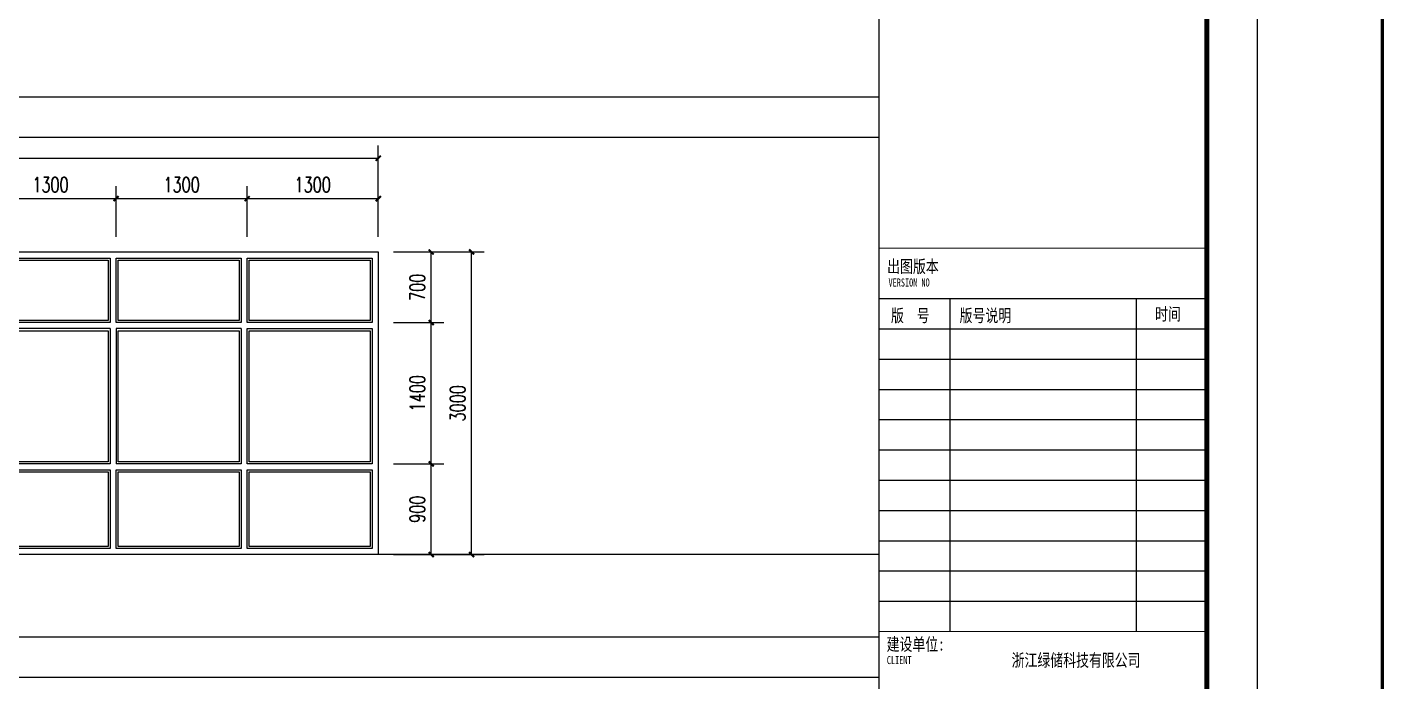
# Model space of a CAD drawing. Extents: x 1738711 to 2346805, y 1189731 to 2516152.
# Drawn here: x 1969735 to 1983111, y 1291279 to 1297762 of the extents above; entities that cross this region are included whole.
import ezdxf
from ezdxf.enums import TextEntityAlignment as Align

# ---------------------------------------------------------------- set-up
doc = ezdxf.new("R2010")
doc.units = 0
doc.header["$LTSCALE"] = 1000
doc.header["$MEASUREMENT"] = 0
doc.linetypes.add('复件 140224通州运河二期售楼部条件图_t3$0$X-ME SHAFT SH$0$X-B2$0$WATER_LINE', pattern=[0])
for name, color, linetype in [('DOTE', 1, 'Continuous'), ('PUB_DIM', 3, 'Continuous'), ('TK', 4, 'Continuous'), ('WINDOW', 144, 'Continuous'), ('看线', 8, 'Continuous')]:
    doc.layers.add(name, color=color, linetype=linetype)
doc.styles.add('_TCH_DIM_T3', font='SIMPLEX', dxfattribs={"width": 0.705882, "bigfont": 'GBCBIG'})
doc.styles.add('宋体', font='SIMSUN.TTF', dxfattribs={"width": 0.75})
doc.dimstyles.new('_TCH_ARCH&&50', dxfattribs={"dimtxt": 148.75, "dimasz": 50, "dimexe": 125, "dimexo": 150, "dimgap": 63.125, "dimtad": 1, "dimdec": 0, "dimzin": 0, "dimdsep": 46, "dimtxsty": '_TCH_DIM_T3', "dimblk": 'ARCHTICK', "dimcen": 0.09, "dimclrt": 7, "dimazin": 2, "dimtfac": 1, "dimtdec": 0, "dimtix": 1, "dimtmove": 2, "dimatfit": 3, "dimfxl": 50, "dimtolj": 1, "dimtzin": 0, "dimarcsym": 0})

# ---------------------------------------------------------------- blocks, each defined once
blk = doc.blocks.new('hertaherherhre')
at = {"layer": 'WINDOW', "linetype": '复件 140224通州运河二期售楼部条件图_t3$0$X-ME SHAFT SH$0$X-B2$0$WATER_LINE'}
for p, q in [((1967441, 1275958), (1966201, 1275958)), ((1967441, 1275958), (1967441, 1274618)), ((1968741, 1275958), (1967501, 1275958)), ((1967501, 1275958), (1967501, 1274618)), ((1968741, 1275958), (1968741, 1274618)), ((1967441, 1274618), (1966201, 1274618)), ((1968741, 1274618), (1967501, 1274618))]:
    blk.add_line(p, q, dxfattribs=at)
at = {"layer": 'WINDOW', "color": 4, "linetype": '复件 140224通州运河二期售楼部条件图_t3$0$X-ME SHAFT SH$0$X-B2$0$WATER_LINE'}
blk.add_lwpolyline([(1970101, 1273718), (1955901, 1273718), (1955901, 1276718), (1970101, 1276718)], close=True, dxfattribs=at)
at = {"layer": 'WINDOW', "linetype": '复件 140224通州运河二期售楼部条件图_t3$0$X-ME SHAFT SH$0$X-B2$0$WATER_LINE'}
for points in [[(1967441, 1276658), (1967441, 1276018), (1966201, 1276018), (1966201, 1276658), (1967441, 1276658)], [(1968741, 1276658), (1968741, 1276018), (1967501, 1276018), (1967501, 1276658), (1968741, 1276658)], [(1970041, 1276018), (1968801, 1276018), (1968801, 1276658), (1970041, 1276658), (1970041, 1276018)], [(1970041, 1275958), (1970041, 1274618), (1968801, 1274618), (1968801, 1275958), (1970041, 1275958)], [(1967441, 1273778), (1966201, 1273778), (1966201, 1274558), (1967441, 1274558), (1967441, 1273778)], [(1968741, 1273778), (1967501, 1273778), (1967501, 1274558), (1968741, 1274558), (1968741, 1273778)], [(1968801, 1274558), (1970041, 1274558), (1970041, 1273778), (1968801, 1273778), (1968801, 1274558)]]:
    blk.add_lwpolyline(points, dxfattribs=at)
for points in [[(1967421, 1276638), (1967421, 1276038), (1966221, 1276038), (1966221, 1276638)], [(1968721, 1276638), (1968721, 1276038), (1967521, 1276038), (1967521, 1276638)], [(1970021, 1276038), (1968821, 1276038), (1968821, 1276638), (1970021, 1276638)], [(1966221, 1275938), (1967421, 1275938), (1967421, 1274638), (1966221, 1274638)], [(1967521, 1275938), (1968721, 1275938), (1968721, 1274638), (1967521, 1274638)], [(1970021, 1275938), (1970021, 1274638), (1968821, 1274638), (1968821, 1275938)], [(1967421, 1273798), (1966221, 1273798), (1966221, 1274538), (1967421, 1274538)], [(1968721, 1273798), (1967521, 1273798), (1967521, 1274538), (1968721, 1274538)], [(1968821, 1274538), (1970021, 1274538), (1970021, 1273798), (1968821, 1273798)]]:
    blk.add_lwpolyline(points, close=True, dxfattribs=at)
blk = doc.blocks.new('hjashrtahreahe')
at = {"layer": 'TK', "color": 7}
for p, q in [((78001, 23200), (78001, 16600)), ((81701, 23200), (81701, 16600))]:
    blk.add_line(p, q, dxfattribs=at)
at = {"layer": 'TK', "color": 7, "const_width": 25}
for points in [[(0, 59400), (84100, 59400), (84100, 0), (0, 0)], [(76600, 24200), (83100, 24200), (83100, 16600), (76600, 16600)], [(76600, 16600), (83100, 16600), (83100, 11800), (76600, 11800)]]:
    blk.add_lwpolyline(points, close=True, dxfattribs=at)
at = {"layer": 'TK', "color": 3, "const_width": 100}
blk.add_lwpolyline([(2500, 1000), (2500, 58400), (83100, 58400), (83100, 1000)], close=True, dxfattribs=at)
at = {"layer": 'TK', "color": 7, "const_width": 25}
for points in [[(76600, 58400), (76600, 1000)], [(76600, 16600), (83100, 16600)]]:
    blk.add_lwpolyline(points, dxfattribs=at)
at = {"layer": 'TK', "color": 7}
for points in [[(76600, 23200), (83100, 23200)], [(76600, 22600), (83100, 22600)], [(76600, 22000), (83100, 22000)], [(76600, 21400), (83100, 21400)], [(76600, 20800), (83100, 20800)], [(76600, 20200), (83100, 20200)], [(76600, 19600), (83100, 19600)], [(76600, 19000), (83100, 19000)], [(76600, 18400), (83100, 18400)], [(76600, 17800), (83100, 17800)], [(76600, 17200), (83100, 17200)]]:
    blk.add_lwpolyline(points, dxfattribs=at)
at = {"layer": 'TK', "color": 7, "style": '宋体', "width": 0.75}
for s, height, p in [('出图版本', 250, (76761, 23712)), ('VERSION NO', 160, (76788, 23439)), ('版  号', 250, (76837, 22739)), ('版号说明', 250, (78198, 22739)), ('时间', 250, (82075, 22769)), ('建设单位:', 250, (76751, 16222)), ('CLIENT', 160, (76755, 15954))]:
    blk.add_text(s, height=height, dxfattribs=at).set_placement(p)
at = {"layer": 'TK', "style": '宋体', "width": 0.75}
for tag, height, p in [('项目负责人', 350, (6003, 57089)), ('专业负责人', 350, (6003, 56224)), ('设计人', 350, (6003, 55419)), ('版号1', 250, (77304, 22193)), ('时间1', 250, (82405, 22193)), ('版号2', 250, (77304, 21593)), ('时间2', 250, (82405, 21593)), ('版号3', 250, (77304, 20993)), ('时间3', 250, (82405, 20993)), ('建筑会签', 0.0001, (78978, 2403)), ('电气会签', 0.0001, (82128, 2403)), ('结构会签', 0.0001, (78978, 1803)), ('暖通会签', 0.0001, (82128, 1803)), ('给排水会签', 0.0001, (78978, 1250)), ('智能化会签', 0.0001, (82128, 1250))]:
    blk.add_attdef(tag, text='', height=height, dxfattribs=at).set_placement(p, align=Align.CENTER)
for tag, p in [('合作设计单位', (80816, 48986)), ('版号说明1', (79854, 22318)), ('版号说明2', (79854, 21718)), ('版号说明3', (79854, 21118)), ('浙江绿储科技有限公司', (80545, 16036)), ('百兆瓦级集中式熔盐储能关键', (80545, 14953)), ('设备研发及制造基地项目', (80545, 14603)), ('1#研发楼', (80545, 13636)), ('图名', (80545, 12436)), ('工程编号', (78978, 11461)), ('子项编号', (82128, 11461)), ('建筑', (78978, 10711)), ('图号', (82128, 10711)), ('施工图', (78978, 9961)), ('2023.03', (82128, 9961)), ('审定', (79353, 8461)), ('审核', (79353, 7711)), ('工程负责', (79353, 6961)), ('专业负责', (79353, 6211)), ('设计', (79353, 5461)), ('制图', (79353, 4711)), ('校对', (79353, 3961))]:
    blk.add_attdef(tag, text='', height=250, dxfattribs=at).set_placement(p, align=Align.MIDDLE_CENTER)
blk = doc.blocks.new('_ArchTick')
at = {"color": 0, "linetype": 'ByBlock', "const_width": 0.4}
blk.add_lwpolyline([(-0.5, -0.5), (0.5, 0.5)], dxfattribs=at)
blk = doc.blocks.new('*D728')
at = {"layer": 'Defpoints', "color": 0, "transparency": 16777216}
for p in [(1973218, 1296461), (1959018, 1295932), (1973218, 1295932)]:
    blk.add_point(p, dxfattribs=at)
at = {"layer": 'PUB_DIM', "color": 0, "lineweight": -2, "transparency": 16777216}
for p, q in [((1959018, 1296082), (1959018, 1296586)), ((1973218, 1296082), (1973218, 1296586)), ((1959018, 1296461), (1973218, 1296461))]:
    blk.add_line(p, q, dxfattribs=at)
at = {"layer": 'PUB_DIM', "color": 0, "lineweight": -2, "transparency": 16777216, "xscale": 50, "yscale": 50, "zscale": 50, "rotation": 180}
blk.add_blockref('_ArchTick', (1959018, 1296461), dxfattribs=at)
at = {"layer": 'PUB_DIM', "color": 0, "lineweight": -2, "transparency": 16777216, "xscale": 50, "yscale": 50, "zscale": 50}
blk.add_blockref('_ArchTick', (1973218, 1296461), dxfattribs=at)
at = {"layer": 'PUB_DIM', "color": 7, "transparency": 16777216, "insert": (1966118, 1296599), "char_height": 148.8, "attachment_point": 5, "style": '_TCH_DIM_T3'}
blk.add_mtext('\\A1;14200', dxfattribs=at)
blk = doc.blocks.new('*D737')
at = {"layer": 'Defpoints', "color": 0, "transparency": 16777216}
for p in [(1970618, 1296061), (1969318, 1295532), (1970618, 1295532)]:
    blk.add_point(p, dxfattribs=at)
at = {"layer": 'PUB_DIM', "color": 0, "lineweight": -2, "transparency": 16777216}
for p, q in [((1969318, 1295682), (1969318, 1296186)), ((1970618, 1295682), (1970618, 1296186)), ((1969318, 1296061), (1970618, 1296061))]:
    blk.add_line(p, q, dxfattribs=at)
at = {"layer": 'PUB_DIM', "color": 0, "lineweight": -2, "transparency": 16777216, "xscale": 50, "yscale": 50, "zscale": 50, "rotation": 180}
blk.add_blockref('_ArchTick', (1969318, 1296061), dxfattribs=at)
at = {"layer": 'PUB_DIM', "color": 0, "lineweight": -2, "transparency": 16777216, "xscale": 50, "yscale": 50, "zscale": 50}
blk.add_blockref('_ArchTick', (1970618, 1296061), dxfattribs=at)
at = {"layer": 'PUB_DIM', "color": 7, "transparency": 16777216, "insert": (1969968, 1296199), "char_height": 148.8, "attachment_point": 5, "style": '_TCH_DIM_T3'}
blk.add_mtext('\\A1;1300', dxfattribs=at)
blk = doc.blocks.new('*D738')
at = {"layer": 'Defpoints', "color": 0, "transparency": 16777216}
for p in [(1971918, 1296061), (1970618, 1295532), (1971918, 1295532)]:
    blk.add_point(p, dxfattribs=at)
at = {"layer": 'PUB_DIM', "color": 0, "lineweight": -2, "transparency": 16777216}
for p, q in [((1970618, 1295682), (1970618, 1296186)), ((1971918, 1295682), (1971918, 1296186)), ((1970618, 1296061), (1971918, 1296061))]:
    blk.add_line(p, q, dxfattribs=at)
at = {"layer": 'PUB_DIM', "color": 0, "lineweight": -2, "transparency": 16777216, "xscale": 50, "yscale": 50, "zscale": 50, "rotation": 180}
blk.add_blockref('_ArchTick', (1970618, 1296061), dxfattribs=at)
at = {"layer": 'PUB_DIM', "color": 0, "lineweight": -2, "transparency": 16777216, "xscale": 50, "yscale": 50, "zscale": 50}
blk.add_blockref('_ArchTick', (1971918, 1296061), dxfattribs=at)
at = {"layer": 'PUB_DIM', "color": 7, "transparency": 16777216, "insert": (1971268, 1296199), "char_height": 148.8, "attachment_point": 5, "style": '_TCH_DIM_T3'}
blk.add_mtext('\\A1;1300', dxfattribs=at)
blk = doc.blocks.new('*D739')
at = {"layer": 'Defpoints', "color": 0, "transparency": 16777216}
for p in [(1973218, 1296061), (1971918, 1295532), (1973218, 1295532)]:
    blk.add_point(p, dxfattribs=at)
at = {"layer": 'PUB_DIM', "color": 0, "lineweight": -2, "transparency": 16777216}
for p, q in [((1971918, 1295682), (1971918, 1296186)), ((1973218, 1295682), (1973218, 1296186)), ((1971918, 1296061), (1973218, 1296061))]:
    blk.add_line(p, q, dxfattribs=at)
at = {"layer": 'PUB_DIM', "color": 0, "lineweight": -2, "transparency": 16777216, "xscale": 50, "yscale": 50, "zscale": 50, "rotation": 180}
blk.add_blockref('_ArchTick', (1971918, 1296061), dxfattribs=at)
at = {"layer": 'PUB_DIM', "color": 0, "lineweight": -2, "transparency": 16777216, "xscale": 50, "yscale": 50, "zscale": 50}
blk.add_blockref('_ArchTick', (1973218, 1296061), dxfattribs=at)
at = {"layer": 'PUB_DIM', "color": 7, "transparency": 16777216, "insert": (1972568, 1296199), "char_height": 148.8, "attachment_point": 5, "style": '_TCH_DIM_T3'}
blk.add_mtext('\\A1;1300', dxfattribs=at)
blk = doc.blocks.new('*D740')
at = {"layer": 'Defpoints', "color": 0, "transparency": 16777216}
for p in [(1973618, 1295532), (1974143, 1295532), (1973618, 1292532)]:
    blk.add_point(p, dxfattribs=at)
at = {"layer": 'PUB_DIM', "color": 0, "lineweight": -2, "transparency": 16777216}
for p, q in [((1973768, 1295532), (1974268, 1295532)), ((1974143, 1292532), (1974143, 1295532)), ((1973768, 1292532), (1974268, 1292532))]:
    blk.add_line(p, q, dxfattribs=at)
at = {"layer": 'PUB_DIM', "color": 0, "lineweight": -2, "transparency": 16777216, "xscale": 50, "yscale": 50, "zscale": 50}
for p, rotation in [((1974143, 1295532), 90), ((1974143, 1292532), 270)]:
    blk.add_blockref('_ArchTick', p, dxfattribs=dict(at, rotation=rotation))
at = {"layer": 'PUB_DIM', "color": 7, "transparency": 16777216, "insert": (1974006, 1294032), "char_height": 148.8, "attachment_point": 5, "rotation": 90, "style": '_TCH_DIM_T3'}
blk.add_mtext('\\A1;3000', dxfattribs=at)
blk = doc.blocks.new('*D741')
at = {"layer": 'Defpoints', "color": 0, "transparency": 16777216}
for p in [(1973218, 1293432), (1973743, 1293432), (1973218, 1292532)]:
    blk.add_point(p, dxfattribs=at)
at = {"layer": 'PUB_DIM', "color": 0, "lineweight": -2, "transparency": 16777216}
for p, q in [((1973368, 1293432), (1973868, 1293432)), ((1973743, 1292532), (1973743, 1293432)), ((1973368, 1292532), (1973868, 1292532))]:
    blk.add_line(p, q, dxfattribs=at)
at = {"layer": 'PUB_DIM', "color": 0, "lineweight": -2, "transparency": 16777216, "xscale": 50, "yscale": 50, "zscale": 50}
for p, rotation in [((1973743, 1293432), 90), ((1973743, 1292532), 270)]:
    blk.add_blockref('_ArchTick', p, dxfattribs=dict(at, rotation=rotation))
at = {"layer": 'PUB_DIM', "color": 7, "transparency": 16777216, "insert": (1973606, 1292982), "char_height": 148.8, "attachment_point": 5, "rotation": 90, "style": '_TCH_DIM_T3'}
blk.add_mtext('\\A1;900', dxfattribs=at)
blk = doc.blocks.new('*D742')
at = {"layer": 'Defpoints', "color": 0, "transparency": 16777216}
for p in [(1973218, 1294832), (1973743, 1294832), (1973218, 1293432)]:
    blk.add_point(p, dxfattribs=at)
at = {"layer": 'PUB_DIM', "color": 0, "lineweight": -2, "transparency": 16777216}
for p, q in [((1973368, 1294832), (1973868, 1294832)), ((1973743, 1293432), (1973743, 1294832)), ((1973368, 1293432), (1973868, 1293432))]:
    blk.add_line(p, q, dxfattribs=at)
at = {"layer": 'PUB_DIM', "color": 0, "lineweight": -2, "transparency": 16777216, "xscale": 50, "yscale": 50, "zscale": 50}
for p, rotation in [((1973743, 1294832), 90), ((1973743, 1293432), 270)]:
    blk.add_blockref('_ArchTick', p, dxfattribs=dict(at, rotation=rotation))
at = {"layer": 'PUB_DIM', "color": 7, "transparency": 16777216, "insert": (1973606, 1294132), "char_height": 148.8, "attachment_point": 5, "rotation": 90, "style": '_TCH_DIM_T3'}
blk.add_mtext('\\A1;1400', dxfattribs=at)
blk = doc.blocks.new('*D743')
at = {"layer": 'Defpoints', "color": 0, "transparency": 16777216}
for p in [(1973218, 1295532), (1973743, 1295532), (1973218, 1294832)]:
    blk.add_point(p, dxfattribs=at)
at = {"layer": 'PUB_DIM', "color": 0, "lineweight": -2, "transparency": 16777216}
for p, q in [((1973368, 1295532), (1973868, 1295532)), ((1973743, 1294832), (1973743, 1295532)), ((1973368, 1294832), (1973868, 1294832))]:
    blk.add_line(p, q, dxfattribs=at)
at = {"layer": 'PUB_DIM', "color": 0, "lineweight": -2, "transparency": 16777216, "xscale": 50, "yscale": 50, "zscale": 50}
for p, rotation in [((1973743, 1295532), 90), ((1973743, 1294832), 270)]:
    blk.add_blockref('_ArchTick', p, dxfattribs=dict(at, rotation=rotation))
at = {"layer": 'PUB_DIM', "color": 7, "transparency": 16777216, "insert": (1973606, 1295182), "char_height": 148.8, "attachment_point": 5, "rotation": 90, "style": '_TCH_DIM_T3'}
blk.add_mtext('\\A1;700', dxfattribs=at)

msp = doc.modelspace()

# ---------------------------------------------------------------- linework, layer by layer
at = {"layer": 'DOTE'}
msp.add_line((1978183.1, 1292532.3), (1941133.1, 1292532.3), dxfattribs=at)
at = {"layer": '看线', "ltscale": 3}
for p, q in [((1941133.1, 1297069.2), (1978183.1, 1297069.2)), ((1941133.1, 1296669.2), (1978183.1, 1296669.2)), ((1941133.1, 1291717.3), (1978183.1, 1291717.3)), ((1941133.1, 1291317.3), (1978183.1, 1291317.3))]:
    msp.add_line(p, q, dxfattribs=at)

# ---------------------------------------------------------------- block references
ref = msp.add_blockref('hjashrtahreahe', (1939883.1, 1283470.1), dxfattribs=dict(xscale=0.5, yscale=0.5, zscale=0.5))
ref.add_attrib('建设单位_001', '浙江绿储科技有限公司', (1979497.8, 1291423.1), dxfattribs={"layer": 'TK', "height": 125, "style": '宋体', "width": 0.75})
at = {"xscale": 0.5, "yscale": 0.5, "zscale": 0.5}
msp.add_blockref('hjashrtahreahe', (1981933.1, 1283470.1), dxfattribs=at)
msp.add_blockref('hertaherherhre', (3117.2, 18814.1))

# ---------------------------------------------------------------- dimensions: what is measured, and where the dimension line sits
at = {"layer": 'PUB_DIM'}
for p1, p2, distance, picture, middle in [((1959018.2, 1295932.3), (1973217.9, 1295932.3), 529, '*D728', (1966118.1, 1296598.8)), ((1969318.2, 1295532.3), (1970618.2, 1295532.3), 529, '*D737', (1969968.2, 1296198.8)), ((1970618.2, 1295532.3), (1971918.2, 1295532.3), 529, '*D738', (1971268.2, 1296198.8)), ((1971918.2, 1295532.3), (1973217.9, 1295532.3), 529, '*D739', (1972568.1, 1296198.8)), ((1973217.9, 1294832.3), (1973217.9, 1295532.3), -525.4, '*D743', (1973605.8, 1295182.3)), ((1973617.9, 1292532.3), (1973617.9, 1295532.3), -525.4, '*D740', (1974005.8, 1294032.3)), ((1973217.9, 1293432.3), (1973217.9, 1294832.3), -525.4, '*D742', (1973605.8, 1294132.3)), ((1973217.9, 1292532.3), (1973217.9, 1293432.3), -525.4, '*D741', (1973605.8, 1292982.3))]:
    dim = msp.add_aligned_dim(p1=p1, p2=p2, distance=distance, dimstyle='_TCH_ARCH&&50', dxfattribs=at)
    dim.commit()
    dim.dimension.update_dxf_attribs({"geometry": picture, "text_midpoint": middle})

doc.saveas('drawing.dxf')
